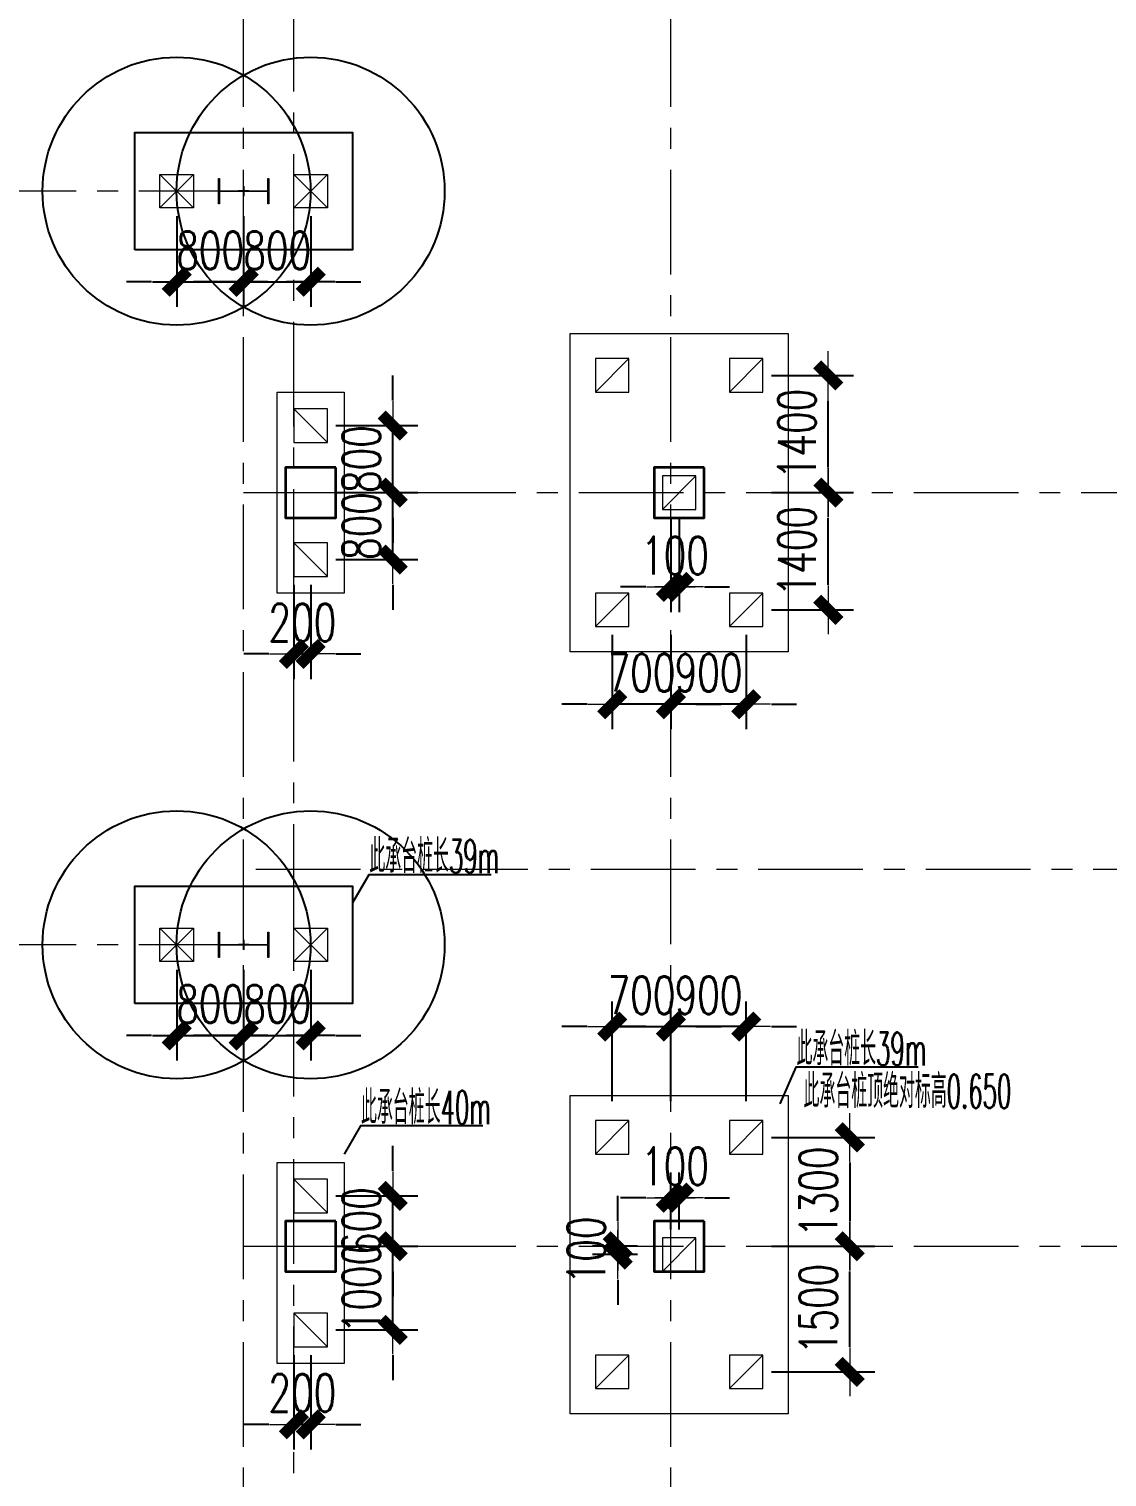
# Model space of a CAD drawing. Extents: x -1201378 to 2367219, y -619313 to 244905.
# Drawn here: x -701922 to -689050, y 167296 to 184589 of the extents above; entities that cross this region are included whole.
import ezdxf
from ezdxf.enums import TextEntityAlignment as Align

# ---------------------------------------------------------------- set-up
doc = ezdxf.new("R2010")
doc.units = 0
doc.header["$LTSCALE"] = 1000
doc.linetypes.add('CENTER', pattern=[2, 1.25, -0.25, 0.25, -0.25])
doc.layers.get('0').update_dxf_attribs({"linetype": 'CONTINUOUS'})
doc.layers.get('Defpoints').update_dxf_attribs({"linetype": 'CONTINUOUS'})
for name, color, linetype, lineweight in [('S-axis', 111, 'CONTINUOUS', 0), ('S-col', 2, 'CONTINUOUS', 0), ('S-ct', 2, 'CONTINUOUS', 0), ('S-dim', 81, 'CONTINUOUS', 0), ('S-dote', 5, 'CENTER', 0), ('S-zhuang', 1, 'CONTINUOUS', 0), ('砼柱', 2, 'CONTINUOUS', 35)]:
    doc.layers.add(name, color=color, linetype=linetype, lineweight=lineweight)
for name, color, linetype in [('S-BG', 131, 'CONTINUOUS'), ('S-DIMZ', 115, 'CONTINUOUS'), ('S-DOTE1', 140, 'CENTER'), ('S-HATCH1-W', 252, 'CONTINUOUS')]:
    doc.layers.add(name, color=color, linetype=linetype)
doc.styles.add('SS1', font='tj-romans1.shx', dxfattribs={"width": 0.7, "bigfont": 'tj-hztxt1.shx'})
doc.dimstyles.new('S-150-ARCHI', dxfattribs={"dimscale": 150, "dimtxt": 3, "dimasz": 2, "dimexe": 2, "dimexo": 2, "dimgap": 1, "dimtad": 1, "dimdec": 0, "dimzin": 0, "dimdsep": 46, "dimtxsty": 'SS1', "dimblk1": 'TT', "dimblk2": 'TT', "dimsah": 1, "dimcen": 1, "dimclrd": 256, "dimclre": 256, "dimclrt": 256, "dimadec": 0, "dimazin": 0, "dimtfac": 1, "dimtdec": 0, "dimtix": 1, "dimtmove": 2, "dimatfit": 0, "dimldrblk": 'TT', "dimfxl": 2, "dimtolj": 1, "dimtzin": 0, "dimarcsym": 0})

# ---------------------------------------------------------------- blocks, each defined once
blk = doc.blocks.new('_FZH')
at = {"layer": 'S-col'}
blk.add_lwpolyline([(-0.375, -0.188), (-0.375, 0.187), (-0.36, 0.187), (-0.36, 0.005), (0.36, 0.005), (0.36, 0.187), (0.375, 0.187), (0.375, -0.188), (0.36, -0.188), (0.36, -0.005), (-0.36, -0.005), (-0.36, -0.188)], close=True, dxfattribs=at)
blk = doc.blocks.new('w4234324')
at = {"layer": 'S-col', "xscale": 800.0000000000005, "yscale": 800.0000000000005, "zscale": 800.0000000000005}
for p in [(-144454, 786820), (-144454, 777820)]:
    blk.add_blockref('_FZH', p, dxfattribs=at)
blk = doc.blocks.new('1#轴网')
at = {"layer": 'S-dote'}
for p, q in [((-94258.5, 19033.1), (-94258.5, 124689.3)), ((-99358.5, 19033.1), (-99358.5, 124633.4)), ((-98758.5, 19217), (-98758.5, 124427)), ((-99358.5, 70027), (-216950.7, 70027)), ((-99358.5, 66427), (-76979.2, 66427)), ((-79964.3, 61927), (-99358.5, 61927)), ((-99358.5, 61027), (-216950.7, 61027)), ((-99358.5, 57427), (-76979.2, 57427))]:
    blk.add_line(p, q, dxfattribs=at)
blk = doc.blocks.new('A$C6AFE39C8')
at = {"layer": '砼柱', "lineweight": 35}
for points in [[(-15000, -48700), (-15600, -48700), (-15600, -49300), (-15000, -49300)], [(-10600, -48700), (-11200, -48700), (-11200, -49300), (-10600, -49300)], [(-15000, -57700), (-15600, -57700), (-15600, -58300), (-15000, -58300)], [(-10600, -57700), (-11200, -57700), (-11200, -58300), (-10600, -58300)]]:
    blk.add_lwpolyline(points, close=True, dxfattribs=at)
blk = doc.blocks.new('S-ZHUANG-400')
at = {"layer": 'S-zhuang'}
for p, q in [((200, -200), (-200, 200)), ((-200, -200), (200, 200))]:
    blk.add_line(p, q, dxfattribs=at)
blk.add_lwpolyline([(-200, 200), (200, 200), (200, -200), (-200, -200)], close=True, dxfattribs=at)
blk = doc.blocks.new('CT2')
at = {"layer": 'Defpoints'}
for centre in [(-193625, -186366), (-193625, -187966)]:
    blk.add_circle(centre, 1600, dxfattribs=at)
at = {"layer": 'S-DOTE1', "ltscale": 0.25}
for p, q in [((-193625, -187226), (-193625, -187106)), ((-193565, -187166), (-193685, -187166))]:
    blk.add_line(p, q, dxfattribs=at)
at = {"layer": 'S-HATCH1-W'}
blk.add_lwpolyline([(-194325, -185866), (-192925, -185866), (-192925, -188466), (-194325, -188466)], close=True, dxfattribs=at)
at = {"layer": 'S-zhuang'}
for p in [(-193625, -186366), (-193625, -187966)]:
    blk.add_blockref('S-ZHUANG-400', p, dxfattribs=at)
blk = doc.blocks.new('TT')
blk.add_line((-0.969, 0), (0.969, 0))
at = {"const_width": 0.45}
blk.add_lwpolyline([(-0.442, -0.442), (0.442, 0.442)], dxfattribs=at)
blk = doc.blocks.new('*D5689')
at = {"layer": 'Defpoints', "color": 0, "transparency": 16777216}
for p in [(-700158, 173652), (-699359, 173652), (-699359, 172569)]:
    blk.add_point(p, dxfattribs=at)
at = {"layer": 'S-DIMZ', "lineweight": -2, "transparency": 16777216}
for p, q in [((-700158, 173352), (-700158, 172269)), ((-699359, 173352), (-699359, 172269)), ((-700458, 172569), (-700758, 172569)), ((-700158, 172569), (-699359, 172569)), ((-699059, 172569), (-698759, 172569))]:
    blk.add_line(p, q, dxfattribs=at)
at = {"layer": 'S-DIMZ', "lineweight": -2, "transparency": 16777216, "xscale": 300, "yscale": 300, "zscale": 300}
blk.add_blockref('TT', (-700158, 172569), dxfattribs=at)
at = {"layer": 'S-DIMZ', "lineweight": -2, "transparency": 16777216, "xscale": 300, "yscale": 300, "zscale": 300, "rotation": 180}
blk.add_blockref('TT', (-699359, 172569), dxfattribs=at)
at = {"layer": 'S-DIMZ', "transparency": 16777216, "insert": (-699758, 172944), "char_height": 450, "attachment_point": 5, "style": 'SS1'}
blk.add_mtext('\\A1;800', dxfattribs=at)
blk = doc.blocks.new('*D5690')
at = {"layer": 'Defpoints', "color": 0, "transparency": 16777216}
for p in [(-699359, 173652), (-698558, 173652), (-698558, 172569)]:
    blk.add_point(p, dxfattribs=at)
at = {"layer": 'S-DIMZ', "lineweight": -2, "transparency": 16777216}
for p, q in [((-699359, 173352), (-699359, 172269)), ((-698558, 173352), (-698558, 172269)), ((-699659, 172569), (-699959, 172569)), ((-699359, 172569), (-698558, 172569)), ((-698258, 172569), (-697958, 172569))]:
    blk.add_line(p, q, dxfattribs=at)
at = {"layer": 'S-DIMZ', "lineweight": -2, "transparency": 16777216, "xscale": 300, "yscale": 300, "zscale": 300}
blk.add_blockref('TT', (-699359, 172569), dxfattribs=at)
at = {"layer": 'S-DIMZ', "lineweight": -2, "transparency": 16777216, "xscale": 300, "yscale": 300, "zscale": 300, "rotation": 180}
blk.add_blockref('TT', (-698558, 172569), dxfattribs=at)
at = {"layer": 'S-DIMZ', "transparency": 16777216, "insert": (-698958, 172944), "char_height": 450, "attachment_point": 5, "style": 'SS1'}
blk.add_mtext('\\A1;800', dxfattribs=at)
blk = doc.blocks.new('*D5691')
at = {"layer": 'Defpoints', "color": 0, "transparency": 16777216}
for p in [(-700158, 182652), (-699359, 182652), (-699359, 181569)]:
    blk.add_point(p, dxfattribs=at)
at = {"layer": 'S-DIMZ', "lineweight": -2, "transparency": 16777216}
for p, q in [((-700158, 182352), (-700158, 181269)), ((-699359, 182352), (-699359, 181269)), ((-700458, 181569), (-700758, 181569)), ((-700158, 181569), (-699359, 181569)), ((-699059, 181569), (-698759, 181569))]:
    blk.add_line(p, q, dxfattribs=at)
at = {"layer": 'S-DIMZ', "lineweight": -2, "transparency": 16777216, "xscale": 300, "yscale": 300, "zscale": 300}
blk.add_blockref('TT', (-700158, 181569), dxfattribs=at)
at = {"layer": 'S-DIMZ', "lineweight": -2, "transparency": 16777216, "xscale": 300, "yscale": 300, "zscale": 300, "rotation": 180}
blk.add_blockref('TT', (-699359, 181569), dxfattribs=at)
at = {"layer": 'S-DIMZ', "transparency": 16777216, "insert": (-699758, 181944), "char_height": 450, "attachment_point": 5, "style": 'SS1'}
blk.add_mtext('\\A1;800', dxfattribs=at)
blk = doc.blocks.new('*D5692')
at = {"layer": 'Defpoints', "color": 0, "transparency": 16777216}
for p in [(-699359, 182652), (-698558, 182652), (-698558, 181569)]:
    blk.add_point(p, dxfattribs=at)
at = {"layer": 'S-DIMZ', "lineweight": -2, "transparency": 16777216}
for p, q in [((-699359, 182352), (-699359, 181269)), ((-698558, 182352), (-698558, 181269)), ((-699659, 181569), (-699959, 181569)), ((-699359, 181569), (-698558, 181569)), ((-698258, 181569), (-697958, 181569))]:
    blk.add_line(p, q, dxfattribs=at)
at = {"layer": 'S-DIMZ', "lineweight": -2, "transparency": 16777216, "xscale": 300, "yscale": 300, "zscale": 300}
blk.add_blockref('TT', (-699359, 181569), dxfattribs=at)
at = {"layer": 'S-DIMZ', "lineweight": -2, "transparency": 16777216, "xscale": 300, "yscale": 300, "zscale": 300, "rotation": 180}
blk.add_blockref('TT', (-698558, 181569), dxfattribs=at)
at = {"layer": 'S-DIMZ', "transparency": 16777216, "insert": (-698958, 181944), "char_height": 450, "attachment_point": 5, "style": 'SS1'}
blk.add_mtext('\\A1;800', dxfattribs=at)
blk = doc.blocks.new('A$C656D53E9')
at = {"layer": 'S-zhuang', "ltscale": 0.25}
blk.add_line((-200, 200), (200, -200), dxfattribs=at)
at = {"layer": 'S-zhuang', "color": 1, "ltscale": 0.5}
blk.add_lwpolyline([(200, 200), (-200, 200), (-200, -200), (200, -200)], close=True, dxfattribs=at)
blk = doc.blocks.new('*D5706')
at = {"layer": 'Defpoints', "color": 0, "ltscale": 0.25, "transparency": 16777216}
for p in [(-698558, 179052), (-697578, 179052), (-698558, 178252)]:
    blk.add_point(p, dxfattribs=at)
at = {"layer": 'S-dim', "lineweight": -2, "ltscale": 0.25, "transparency": 16777216}
for p, q in [((-697578, 179352), (-697578, 179652)), ((-698258, 179052), (-697278, 179052)), ((-697578, 178252), (-697578, 179052)), ((-698258, 178252), (-697278, 178252)), ((-697578, 177952), (-697578, 177652))]:
    blk.add_line(p, q, dxfattribs=at)
at = {"layer": 'S-dim', "lineweight": -2, "ltscale": 0.25, "transparency": 16777216, "xscale": 300, "yscale": 300, "zscale": 300}
for p, rotation in [((-697578, 179052), 270), ((-697578, 178252), 90)]:
    blk.add_blockref('TT', p, dxfattribs=dict(at, rotation=rotation))
at = {"layer": 'S-dim', "ltscale": 0.25, "transparency": 16777216, "insert": (-697953, 178652), "char_height": 450, "attachment_point": 5, "rotation": 90, "style": 'SS1'}
blk.add_mtext('\\A1;800', dxfattribs=at)
blk = doc.blocks.new('*D5707')
at = {"layer": 'Defpoints', "color": 0, "ltscale": 0.25, "transparency": 16777216}
for p in [(-698558, 179852), (-697578, 179852), (-698558, 179052)]:
    blk.add_point(p, dxfattribs=at)
at = {"layer": 'S-dim', "lineweight": -2, "ltscale": 0.25, "transparency": 16777216}
for p, q in [((-697578, 180152), (-697578, 180452)), ((-698258, 179852), (-697278, 179852)), ((-697578, 179052), (-697578, 179852)), ((-698258, 179052), (-697278, 179052)), ((-697578, 178752), (-697578, 178452))]:
    blk.add_line(p, q, dxfattribs=at)
at = {"layer": 'S-dim', "lineweight": -2, "ltscale": 0.25, "transparency": 16777216, "xscale": 300, "yscale": 300, "zscale": 300}
for p, rotation in [((-697578, 179852), 270), ((-697578, 179052), 90)]:
    blk.add_blockref('TT', p, dxfattribs=dict(at, rotation=rotation))
at = {"layer": 'S-dim', "ltscale": 0.25, "transparency": 16777216, "insert": (-697953, 179452), "char_height": 450, "attachment_point": 5, "rotation": 90, "style": 'SS1'}
blk.add_mtext('\\A1;800', dxfattribs=at)
blk = doc.blocks.new('*D5708')
at = {"layer": 'Defpoints', "color": 0, "ltscale": 0.25, "transparency": 16777216}
for p in [(-698758, 178252), (-698558, 178252), (-698758, 177125)]:
    blk.add_point(p, dxfattribs=at)
at = {"layer": 'S-dim', "lineweight": -2, "ltscale": 0.25, "transparency": 16777216}
for p, q in [((-698758, 177952), (-698758, 176825)), ((-698558, 177952), (-698558, 176825)), ((-699058, 177125), (-699358, 177125)), ((-698558, 177125), (-698758, 177125)), ((-698258, 177125), (-697958, 177125))]:
    blk.add_line(p, q, dxfattribs=at)
at = {"layer": 'S-dim', "lineweight": -2, "ltscale": 0.25, "transparency": 16777216, "xscale": 300, "yscale": 300, "zscale": 300}
blk.add_blockref('TT', (-698758, 177125), dxfattribs=at)
at = {"layer": 'S-dim', "lineweight": -2, "ltscale": 0.25, "transparency": 16777216, "xscale": 300, "yscale": 300, "zscale": 300, "rotation": 180}
blk.add_blockref('TT', (-698558, 177125), dxfattribs=at)
at = {"layer": 'S-dim', "ltscale": 0.25, "transparency": 16777216, "insert": (-698658, 177500), "char_height": 450, "attachment_point": 5, "style": 'SS1'}
blk.add_mtext('\\A1;200', dxfattribs=at)
blk = doc.blocks.new('*D5709')
at = {"layer": 'Defpoints', "color": 0, "ltscale": 0.25, "transparency": 16777216}
for p in [(-698558, 170052), (-697578, 170052), (-698558, 169052)]:
    blk.add_point(p, dxfattribs=at)
at = {"layer": 'S-dim', "lineweight": -2, "ltscale": 0.25, "transparency": 16777216}
for p, q in [((-697578, 170352), (-697578, 170652)), ((-698258, 170052), (-697278, 170052)), ((-697578, 169052), (-697578, 170052)), ((-698258, 169052), (-697278, 169052)), ((-697578, 168752), (-697578, 168452))]:
    blk.add_line(p, q, dxfattribs=at)
at = {"layer": 'S-dim', "lineweight": -2, "ltscale": 0.25, "transparency": 16777216, "xscale": 300, "yscale": 300, "zscale": 300}
for p, rotation in [((-697578, 170052), 270), ((-697578, 169052), 90)]:
    blk.add_blockref('TT', p, dxfattribs=dict(at, rotation=rotation))
at = {"layer": 'S-dim', "ltscale": 0.25, "transparency": 16777216, "insert": (-697953, 169552), "char_height": 450, "attachment_point": 5, "rotation": 90, "style": 'SS1'}
blk.add_mtext('\\A1;1000', dxfattribs=at)
blk = doc.blocks.new('*D5710')
at = {"layer": 'Defpoints', "color": 0, "ltscale": 0.25, "transparency": 16777216}
for p in [(-698558, 170652), (-697578, 170652), (-698558, 170052)]:
    blk.add_point(p, dxfattribs=at)
at = {"layer": 'S-dim', "lineweight": -2, "ltscale": 0.25, "transparency": 16777216}
for p, q in [((-697578, 170952), (-697578, 171252)), ((-698258, 170652), (-697278, 170652)), ((-697578, 170052), (-697578, 170652)), ((-698258, 170052), (-697278, 170052)), ((-697578, 169752), (-697578, 169452))]:
    blk.add_line(p, q, dxfattribs=at)
at = {"layer": 'S-dim', "lineweight": -2, "ltscale": 0.25, "transparency": 16777216, "xscale": 300, "yscale": 300, "zscale": 300}
for p, rotation in [((-697578, 170652), 270), ((-697578, 170052), 90)]:
    blk.add_blockref('TT', p, dxfattribs=dict(at, rotation=rotation))
at = {"layer": 'S-dim', "ltscale": 0.25, "transparency": 16777216, "insert": (-697953, 170352), "char_height": 450, "attachment_point": 5, "rotation": 90, "style": 'SS1'}
blk.add_mtext('\\A1;600', dxfattribs=at)
blk = doc.blocks.new('*D5711')
at = {"layer": 'Defpoints', "color": 0, "ltscale": 0.25, "transparency": 16777216}
for p in [(-698758, 169052), (-698558, 169052), (-698758, 167925)]:
    blk.add_point(p, dxfattribs=at)
at = {"layer": 'S-dim', "lineweight": -2, "ltscale": 0.25, "transparency": 16777216}
for p, q in [((-698758, 168752), (-698758, 167625)), ((-698558, 168752), (-698558, 167625)), ((-699058, 167925), (-699358, 167925)), ((-698558, 167925), (-698758, 167925)), ((-698258, 167925), (-697958, 167925))]:
    blk.add_line(p, q, dxfattribs=at)
at = {"layer": 'S-dim', "lineweight": -2, "ltscale": 0.25, "transparency": 16777216, "xscale": 300, "yscale": 300, "zscale": 300}
blk.add_blockref('TT', (-698758, 167925), dxfattribs=at)
at = {"layer": 'S-dim', "lineweight": -2, "ltscale": 0.25, "transparency": 16777216, "xscale": 300, "yscale": 300, "zscale": 300, "rotation": 180}
blk.add_blockref('TT', (-698558, 167925), dxfattribs=at)
at = {"layer": 'S-dim', "ltscale": 0.25, "transparency": 16777216, "insert": (-698658, 168300), "char_height": 450, "attachment_point": 5, "style": 'SS1'}
blk.add_mtext('\\A1;200', dxfattribs=at)
blk = doc.blocks.new('*D5758')
at = {"layer": 'Defpoints', "color": 0, "ltscale": 0.25, "transparency": 16777216}
for p in [(-694258, 172675), (-694958, 171485), (-694258, 171485)]:
    blk.add_point(p, dxfattribs=at)
at = {"layer": 'S-dim', "lineweight": -2, "ltscale": 0.25, "transparency": 16777216}
for p, q in [((-694958, 171785), (-694958, 172975)), ((-694258, 171785), (-694258, 172975)), ((-695258, 172675), (-695558, 172675)), ((-694958, 172675), (-694258, 172675)), ((-693958, 172675), (-693658, 172675))]:
    blk.add_line(p, q, dxfattribs=at)
at = {"layer": 'S-dim', "lineweight": -2, "ltscale": 0.25, "transparency": 16777216, "xscale": 300, "yscale": 300, "zscale": 300}
blk.add_blockref('TT', (-694958, 172675), dxfattribs=at)
at = {"layer": 'S-dim', "lineweight": -2, "ltscale": 0.25, "transparency": 16777216, "xscale": 300, "yscale": 300, "zscale": 300, "rotation": 180}
blk.add_blockref('TT', (-694258, 172675), dxfattribs=at)
at = {"layer": 'S-dim', "ltscale": 0.25, "transparency": 16777216, "insert": (-694608, 173050), "char_height": 450, "attachment_point": 5, "style": 'SS1'}
blk.add_mtext('\\A1;700', dxfattribs=at)
blk = doc.blocks.new('*D5759')
at = {"layer": 'Defpoints', "color": 0, "ltscale": 0.25, "transparency": 16777216}
for p in [(-694258, 172675), (-694258, 171485), (-693358, 171485)]:
    blk.add_point(p, dxfattribs=at)
at = {"layer": 'S-dim', "lineweight": -2, "ltscale": 0.25, "transparency": 16777216}
for p, q in [((-694258, 171785), (-694258, 172975)), ((-693358, 171785), (-693358, 172975)), ((-694558, 172675), (-694858, 172675)), ((-693358, 172675), (-694258, 172675)), ((-693058, 172675), (-692758, 172675))]:
    blk.add_line(p, q, dxfattribs=at)
at = {"layer": 'S-dim', "lineweight": -2, "ltscale": 0.25, "transparency": 16777216, "xscale": 300, "yscale": 300, "zscale": 300}
blk.add_blockref('TT', (-694258, 172675), dxfattribs=at)
at = {"layer": 'S-dim', "lineweight": -2, "ltscale": 0.25, "transparency": 16777216, "xscale": 300, "yscale": 300, "zscale": 300, "rotation": 180}
blk.add_blockref('TT', (-693358, 172675), dxfattribs=at)
at = {"layer": 'S-dim', "ltscale": 0.25, "transparency": 16777216, "insert": (-693808, 173050), "char_height": 450, "attachment_point": 5, "style": 'SS1'}
blk.add_mtext('\\A1;900', dxfattribs=at)
blk = doc.blocks.new('*D5760')
at = {"layer": 'Defpoints', "color": 0, "ltscale": 0.25, "transparency": 16777216}
for p in [(-693358, 171352), (-693358, 170052), (-692122, 170052)]:
    blk.add_point(p, dxfattribs=at)
at = {"layer": 'S-dim', "lineweight": -2, "ltscale": 0.25, "transparency": 16777216}
for p, q in [((-693058, 171352), (-691822, 171352)), ((-692122, 171052), (-692122, 170352)), ((-693058, 170052), (-691822, 170052))]:
    blk.add_line(p, q, dxfattribs=at)
at = {"layer": 'S-dim', "lineweight": -2, "ltscale": 0.25, "transparency": 16777216, "xscale": 300, "yscale": 300, "zscale": 300}
for p, rotation in [((-692122, 171352), 90), ((-692122, 170052), 270)]:
    blk.add_blockref('TT', p, dxfattribs=dict(at, rotation=rotation))
at = {"layer": 'S-dim', "ltscale": 0.25, "transparency": 16777216, "insert": (-692497, 170702), "char_height": 450, "attachment_point": 5, "rotation": 90, "style": 'SS1'}
blk.add_mtext('\\A1;1300', dxfattribs=at)
blk = doc.blocks.new('*D5761')
at = {"layer": 'Defpoints', "color": 0, "ltscale": 0.25, "transparency": 16777216}
for p in [(-693358, 170052), (-692122, 170052), (-693358, 168552)]:
    blk.add_point(p, dxfattribs=at)
at = {"layer": 'S-dim', "lineweight": -2, "ltscale": 0.25, "transparency": 16777216}
for p, q in [((-693058, 170052), (-691822, 170052)), ((-692122, 168852), (-692122, 169752)), ((-693058, 168552), (-691822, 168552))]:
    blk.add_line(p, q, dxfattribs=at)
at = {"layer": 'S-dim', "lineweight": -2, "ltscale": 0.25, "transparency": 16777216, "xscale": 300, "yscale": 300, "zscale": 300}
for p, rotation in [((-692122, 170052), 90), ((-692122, 168552), 270)]:
    blk.add_blockref('TT', p, dxfattribs=dict(at, rotation=rotation))
at = {"layer": 'S-dim', "ltscale": 0.25, "transparency": 16777216, "insert": (-692497, 169302), "char_height": 450, "attachment_point": 5, "rotation": 90, "style": 'SS1'}
blk.add_mtext('\\A1;1500', dxfattribs=at)
blk = doc.blocks.new('*D5762')
at = {"layer": 'Defpoints', "color": 0, "ltscale": 0.25, "transparency": 16777216}
for p in [(-694258, 170632), (-694258, 169952), (-694158, 169952)]:
    blk.add_point(p, dxfattribs=at)
at = {"layer": 'S-dim', "lineweight": -2, "ltscale": 0.25, "transparency": 16777216}
for p, q in [((-694258, 170252), (-694258, 170932)), ((-694158, 170252), (-694158, 170932)), ((-694558, 170632), (-694858, 170632)), ((-694158, 170632), (-694258, 170632)), ((-693858, 170632), (-693558, 170632))]:
    blk.add_line(p, q, dxfattribs=at)
at = {"layer": 'S-dim', "lineweight": -2, "ltscale": 0.25, "transparency": 16777216, "xscale": 300, "yscale": 300, "zscale": 300}
blk.add_blockref('TT', (-694258, 170632), dxfattribs=at)
at = {"layer": 'S-dim', "lineweight": -2, "ltscale": 0.25, "transparency": 16777216, "xscale": 300, "yscale": 300, "zscale": 300, "rotation": 180}
blk.add_blockref('TT', (-694158, 170632), dxfattribs=at)
at = {"layer": 'S-dim', "ltscale": 0.25, "transparency": 16777216, "insert": (-694208, 171007), "char_height": 450, "attachment_point": 5, "style": 'SS1'}
blk.add_mtext('\\A1;100', dxfattribs=at)
blk = doc.blocks.new('*D5767')
at = {"layer": 'Defpoints', "color": 0, "ltscale": 0.25, "transparency": 16777216}
for p in [(-694893, 170052), (-694358, 170052), (-694358, 169952)]:
    blk.add_point(p, dxfattribs=at)
at = {"layer": 'S-dim', "lineweight": -2, "ltscale": 0.25, "transparency": 16777216}
for p, q in [((-694893, 170352), (-694893, 170652)), ((-694658, 170052), (-695193, 170052)), ((-694893, 169952), (-694893, 170052)), ((-694658, 169952), (-695193, 169952)), ((-694893, 169652), (-694893, 169352))]:
    blk.add_line(p, q, dxfattribs=at)
at = {"layer": 'S-dim', "lineweight": -2, "ltscale": 0.25, "transparency": 16777216, "xscale": 300, "yscale": 300, "zscale": 300}
for p, rotation in [((-694893, 170052), 270), ((-694893, 169952), 90)]:
    blk.add_blockref('TT', p, dxfattribs=dict(at, rotation=rotation))
at = {"layer": 'S-dim', "ltscale": 0.25, "transparency": 16777216, "insert": (-695268, 170002), "char_height": 450, "attachment_point": 5, "rotation": 90, "style": 'SS1'}
blk.add_mtext('\\A1;100', dxfattribs=at)
blk = doc.blocks.new('*D5768')
at = {"layer": 'Defpoints', "color": 0, "ltscale": 0.25, "transparency": 16777216}
for p in [(-693358, 179052), (-692378, 179052), (-693358, 177652)]:
    blk.add_point(p, dxfattribs=at)
at = {"layer": 'S-dim', "lineweight": -2, "ltscale": 0.25, "transparency": 16777216}
for p, q in [((-693058, 179052), (-692078, 179052)), ((-692378, 177952), (-692378, 178752)), ((-693058, 177652), (-692078, 177652))]:
    blk.add_line(p, q, dxfattribs=at)
at = {"layer": 'S-dim', "lineweight": -2, "ltscale": 0.25, "transparency": 16777216, "xscale": 300, "yscale": 300, "zscale": 300}
for p, rotation in [((-692378, 179052), 90), ((-692378, 177652), 270)]:
    blk.add_blockref('TT', p, dxfattribs=dict(at, rotation=rotation))
at = {"layer": 'S-dim', "ltscale": 0.25, "transparency": 16777216, "insert": (-692753, 178352), "char_height": 450, "attachment_point": 5, "rotation": 90, "style": 'SS1'}
blk.add_mtext('\\A1;1400', dxfattribs=at)
blk = doc.blocks.new('*D5769')
at = {"layer": 'Defpoints', "color": 0, "ltscale": 0.25, "transparency": 16777216}
for p in [(-693358, 180452), (-692378, 180452), (-693358, 179052)]:
    blk.add_point(p, dxfattribs=at)
at = {"layer": 'S-dim', "lineweight": -2, "ltscale": 0.25, "transparency": 16777216}
for p, q in [((-693058, 180452), (-692078, 180452)), ((-692378, 179352), (-692378, 180152)), ((-693058, 179052), (-692078, 179052))]:
    blk.add_line(p, q, dxfattribs=at)
at = {"layer": 'S-dim', "lineweight": -2, "ltscale": 0.25, "transparency": 16777216, "xscale": 300, "yscale": 300, "zscale": 300}
for p, rotation in [((-692378, 180452), 90), ((-692378, 179052), 270)]:
    blk.add_blockref('TT', p, dxfattribs=dict(at, rotation=rotation))
at = {"layer": 'S-dim', "ltscale": 0.25, "transparency": 16777216, "insert": (-692753, 179752), "char_height": 450, "attachment_point": 5, "rotation": 90, "style": 'SS1'}
blk.add_mtext('\\A1;1400', dxfattribs=at)
blk = doc.blocks.new('*D5770')
at = {"layer": 'Defpoints', "color": 0, "ltscale": 0.25, "transparency": 16777216}
for p in [(-694258, 177652), (-693358, 177652), (-694258, 176525)]:
    blk.add_point(p, dxfattribs=at)
at = {"layer": 'S-dim', "lineweight": -2, "ltscale": 0.25, "transparency": 16777216}
for p, q in [((-694258, 177352), (-694258, 176225)), ((-693358, 177352), (-693358, 176225)), ((-694558, 176525), (-694858, 176525)), ((-693358, 176525), (-694258, 176525)), ((-693058, 176525), (-692758, 176525))]:
    blk.add_line(p, q, dxfattribs=at)
at = {"layer": 'S-dim', "lineweight": -2, "ltscale": 0.25, "transparency": 16777216, "xscale": 300, "yscale": 300, "zscale": 300}
blk.add_blockref('TT', (-694258, 176525), dxfattribs=at)
at = {"layer": 'S-dim', "lineweight": -2, "ltscale": 0.25, "transparency": 16777216, "xscale": 300, "yscale": 300, "zscale": 300, "rotation": 180}
blk.add_blockref('TT', (-693358, 176525), dxfattribs=at)
at = {"layer": 'S-dim', "ltscale": 0.25, "transparency": 16777216, "insert": (-693808, 176900), "char_height": 450, "attachment_point": 5, "style": 'SS1'}
blk.add_mtext('\\A1;900', dxfattribs=at)
blk = doc.blocks.new('*D5771')
at = {"layer": 'Defpoints', "color": 0, "ltscale": 0.25, "transparency": 16777216}
for p in [(-694958, 177652), (-694258, 177652), (-694958, 176525)]:
    blk.add_point(p, dxfattribs=at)
at = {"layer": 'S-dim', "lineweight": -2, "ltscale": 0.25, "transparency": 16777216}
for p, q in [((-694958, 177352), (-694958, 176225)), ((-694258, 177352), (-694258, 176225)), ((-695258, 176525), (-695558, 176525)), ((-694258, 176525), (-694958, 176525)), ((-693958, 176525), (-693658, 176525))]:
    blk.add_line(p, q, dxfattribs=at)
at = {"layer": 'S-dim', "lineweight": -2, "ltscale": 0.25, "transparency": 16777216, "xscale": 300, "yscale": 300, "zscale": 300}
blk.add_blockref('TT', (-694958, 176525), dxfattribs=at)
at = {"layer": 'S-dim', "lineweight": -2, "ltscale": 0.25, "transparency": 16777216, "xscale": 300, "yscale": 300, "zscale": 300, "rotation": 180}
blk.add_blockref('TT', (-694258, 176525), dxfattribs=at)
at = {"layer": 'S-dim', "ltscale": 0.25, "transparency": 16777216, "insert": (-694608, 176900), "char_height": 450, "attachment_point": 5, "style": 'SS1'}
blk.add_mtext('\\A1;700', dxfattribs=at)
blk = doc.blocks.new('*D5772')
at = {"layer": 'Defpoints', "color": 0, "ltscale": 0.25, "transparency": 16777216}
for p in [(-694258, 179052), (-694158, 179052), (-694258, 177925)]:
    blk.add_point(p, dxfattribs=at)
at = {"layer": 'S-dim', "lineweight": -2, "ltscale": 0.25, "transparency": 16777216}
for p, q in [((-694258, 178752), (-694258, 177625)), ((-694158, 178752), (-694158, 177625)), ((-694558, 177925), (-694858, 177925)), ((-694158, 177925), (-694258, 177925)), ((-693858, 177925), (-693558, 177925))]:
    blk.add_line(p, q, dxfattribs=at)
at = {"layer": 'S-dim', "lineweight": -2, "ltscale": 0.25, "transparency": 16777216, "xscale": 300, "yscale": 300, "zscale": 300}
blk.add_blockref('TT', (-694258, 177925), dxfattribs=at)
at = {"layer": 'S-dim', "lineweight": -2, "ltscale": 0.25, "transparency": 16777216, "xscale": 300, "yscale": 300, "zscale": 300, "rotation": 180}
blk.add_blockref('TT', (-694158, 177925), dxfattribs=at)
at = {"layer": 'S-dim', "ltscale": 0.25, "transparency": 16777216, "insert": (-694208, 178300), "char_height": 450, "attachment_point": 5, "style": 'SS1'}
blk.add_mtext('\\A1;100', dxfattribs=at)

msp = doc.modelspace()

# ---------------------------------------------------------------- linework, layer by layer
at = {"layer": 'S-BG'}
for points in [[(-696403.9, 174488.7), (-697864.1, 174488.7), (-698058.5, 174151.8)], [(-691303.9, 172188.7), (-692764.1, 172188.7), (-692958.5, 171751.8)], [(-696503.9, 171488.7), (-697964.1, 171488.7), (-698158.5, 171151.8)]]:
    msp.add_lwpolyline(points, dxfattribs=at)
at = {"layer": 'S-ct', "ltscale": 0.25}
for points in [[(-695458.5, 180951.8), (-692858.5, 180951.8), (-692858.5, 177151.8), (-695458.5, 177151.8)], [(-698958.5, 180251.8), (-698158.5, 180251.8), (-698158.5, 177851.8), (-698958.5, 177851.8)], [(-695458.5, 171851.8), (-692858.5, 171851.8), (-692858.5, 168051.8), (-695458.5, 168051.8)], [(-698958.5, 171051.8), (-698158.5, 171051.8), (-698158.5, 168651.8), (-698958.5, 168651.8)]]:
    msp.add_lwpolyline(points, close=True, dxfattribs=at)

# ---------------------------------------------------------------- block references
at = {"layer": 'S-axis'}
msp.add_blockref('1#轴网', (-600000, 112624.8), dxfattribs=at)
at = {"layer": 'S-col'}
for name, p in [('A$C6AFE39C8', (-683258.5, 228051.8)), ('A$C6AFE39C8', (-683258.5, 228051.8)), ('w4234324', (-554904.3, -604168.2))]:
    msp.add_blockref(name, p, dxfattribs=at)
at = {"layer": 'S-ct', "ltscale": 0.25, "rotation": 270}
for p in [(-694958.5, 180451.8), (-693358.5, 180451.8), (-694158.5, 179051.8), (-694958.5, 177651.8), (-693358.5, 177651.8), (-694958.5, 171351.8), (-693358.5, 171351.8), (-694158.5, 169951.8), (-694958.5, 168551.8), (-693358.5, 168551.8)]:
    msp.add_blockref('A$C656D53E9', p, dxfattribs=at)
at = {"layer": 'S-ct', "ltscale": 0.25}
for p in [(-698558.5, 179851.8), (-698558.5, 178251.8), (-698558.5, 170651.8), (-698558.5, 169051.8)]:
    msp.add_blockref('A$C656D53E9', p, dxfattribs=at)
at = {"layer": 'S-zhuang', "rotation": 90}
for p in [(-886524.7, 376276.6), (-886524.7, 367276.6)]:
    msp.add_blockref('CT2', p, dxfattribs=at)

# ---------------------------------------------------------------- texts
at = {"layer": 'S-BG', "style": 'SS1', "width": 0.5}
for s, p in [('此承台桩长39m', (-697857.8, 174709.1)), ('此承台桩长39m', (-692757.8, 172409.1)), ('此承台桩顶绝对标高0.650', (-692674, 171902.8)), ('此承台桩长40m', (-697957.8, 171709.1))]:
    msp.add_text(s, height=400, dxfattribs=at).set_placement(p, align=Align.MIDDLE_LEFT)

# ---------------------------------------------------------------- dimensions: what is measured, and where the dimension line sits
at = {"layer": 'S-dim', "ltscale": 0.25}
for p1, p2, picture, middle in [((-693358.5, 179051.8), (-693358.5, 180451.8), '*D5769', (-692753.2, 179751.8)), ((-698558.5, 179051.8), (-698558.5, 179851.8), '*D5707', (-697953.2, 179451.8)), ((-698558.5, 178251.8), (-698558.5, 179051.8), '*D5706', (-697953.2, 178651.8)), ((-693358.5, 177651.8), (-693358.5, 179051.8), '*D5768', (-692753.2, 178351.8)), ((-698558.5, 170051.8), (-698558.5, 170651.8), '*D5710', (-697953.2, 170351.8)), ((-698558.5, 169051.8), (-698558.5, 170051.8), '*D5709', (-697953.2, 169551.8))]:
    dim = msp.add_aligned_dim(p1=p1, p2=p2, distance=-980.3, dimstyle='S-150-ARCHI', dxfattribs=at)
    dim.commit()
    dim.dimension.update_dxf_attribs({"geometry": picture, "text_midpoint": middle})
for base, p1, p2, picture, middle in [((-694258.5, 177925.3), (-694158.5, 179051.8), (-694258.5, 179051.8), '*D5772', (-694208.5, 178300.3)), ((-698758.5, 177125.3), (-698558.5, 178251.8), (-698758.5, 178251.8), '*D5708', (-698658.5, 177500.3)), ((-694958.5, 176525.3), (-694258.5, 177651.8), (-694958.5, 177651.8), '*D5771', (-694608.5, 176900.3)), ((-694258.5, 176525.3), (-693358.5, 177651.8), (-694258.5, 177651.8), '*D5770', (-693808.5, 176900.3)), ((-694258.5, 172675), (-694958.5, 171485.3), (-694258.5, 171485.3), '*D5758', (-694608.5, 173050)), ((-694258.5, 172675), (-693358.5, 171485.3), (-694258.5, 171485.3), '*D5759', (-693808.5, 173050)), ((-694258.5, 170632.5), (-694158.5, 169951.8), (-694258.5, 169951.8), '*D5762', (-694208.5, 171007.5)), ((-698758.5, 167925.3), (-698558.5, 169051.8), (-698758.5, 169051.8), '*D5711', (-698658.5, 168300.3))]:
    dim = msp.add_linear_dim(base=base, p1=p1, p2=p2, dimstyle='S-150-ARCHI', dxfattribs=at)
    dim.commit()
    dim.dimension.update_dxf_attribs({"geometry": picture, "text_midpoint": middle})
for base, p1, p2, picture, middle in [((-692121.7, 170051.8), (-693358.5, 171351.8), (-693358.5, 170051.8), '*D5760', (-692496.7, 170701.8)), ((-694892.9, 170051.8), (-694358.5, 169951.8), (-694358.5, 170051.8), '*D5767', (-695267.9, 170001.8)), ((-692121.7, 170051.8), (-693358.5, 168551.8), (-693358.5, 170051.8), '*D5761', (-692496.7, 169301.8))]:
    dim = msp.add_linear_dim(base=base, p1=p1, p2=p2, angle=90, dimstyle='S-150-ARCHI', dxfattribs=at)
    dim.commit()
    dim.dimension.update_dxf_attribs({"geometry": picture, "text_midpoint": middle})
at = {"layer": 'S-DIMZ'}
for base, p1, p2, picture, middle in [((-699358.5, 181569), (-700158.5, 182651.8), (-699358.5, 182651.8), '*D5691', (-699758.5, 181944)), ((-698558.5, 181569), (-699358.5, 182651.8), (-698558.5, 182651.8), '*D5692', (-698958.5, 181944)), ((-699358.5, 172569), (-700158.5, 173651.8), (-699358.5, 173651.8), '*D5689', (-699758.5, 172944)), ((-698558.5, 172569), (-699358.5, 173651.8), (-698558.5, 173651.8), '*D5690', (-698958.5, 172944))]:
    dim = msp.add_linear_dim(base=base, p1=p1, p2=p2, dimstyle='S-150-ARCHI', override={"dimexo": 2}, dxfattribs=at)
    dim.commit()
    dim.dimension.update_dxf_attribs({"geometry": picture, "text_midpoint": middle})

doc.saveas('drawing.dxf')
